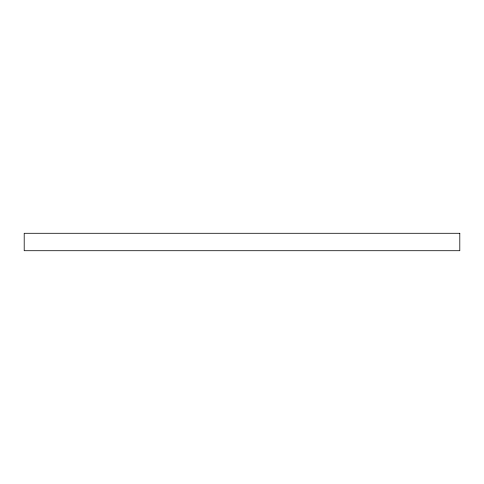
<?xml version="1.0" encoding="UTF-8"?>
<svg xmlns="http://www.w3.org/2000/svg" width="484" height="484" viewBox="0 0 484 484"><rect width="100%" height="100%" fill="white"/><g stroke="black" fill="none" stroke-linecap="round" stroke-linejoin="round"><path stroke-width="0.73" d="M459.8 233.288L24.2 233.288L24.2 250.712L459.8 250.712L459.8 233.288"/></g></svg>
